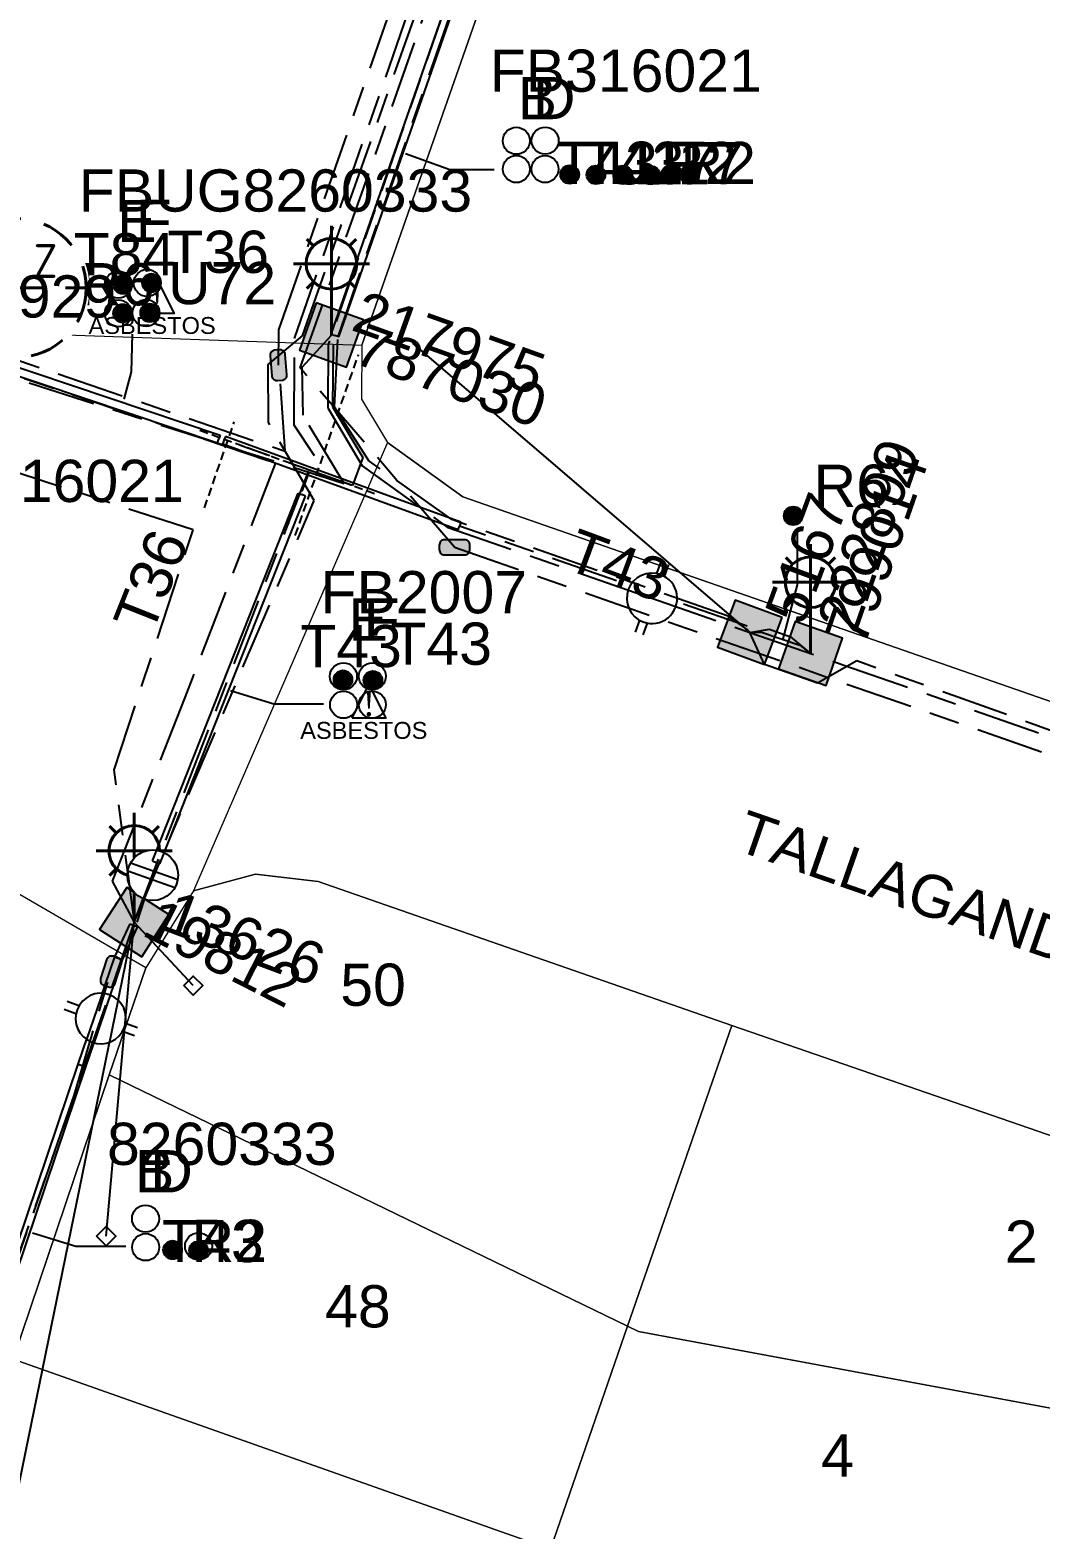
# Model space of a CAD drawing. Header units: metres. Extents: x 301341 to 310479, y 6262403 to 6265281.
# Drawn here: x 302859.8 to 302919.6, y 6264674.9 to 6264763.7 of the extents above; entities that cross this region are included whole.
import ezdxf
from ezdxf.enums import TextEntityAlignment as Align

# ---------------------------------------------------------------- set-up
doc = ezdxf.new("R2010")
doc.units = ezdxf.units.M
for name, pattern in [('Cable Exist UG', [8.2, 4, -1.2, 1.8, -1.2]), ('Dash', [5, 3, -2]), ('DASHED', [0.75, 0.5, -0.25])]:
    doc.linetypes.add(name, pattern=pattern)
doc.layers.get('0').update_dxf_attribs({"color": 6})
for name, color, linetype, lineweight in [('Cadastre Buildings_SP_EXT', 9, 'Continuous', 5), ('Cadastre Land Parcels_SP_EXT', 9, 'Continuous', 5), ('Cadastre Roads_SP_EXT', 9, 'Continuous', 5)]:
    doc.layers.add(name, color=color, linetype=linetype, lineweight=lineweight)
for name, color, linetype in [('Duct_SP_EXT', 7, 'Continuous'), ('Equip_HV_EXT', 7, 'Continuous'), ('Equip_LV_EXT', 7, 'Continuous'), ('Equip_SL_EXT', 7, 'Continuous'), ('Equip_SP_SL_EXT', 7, 'Continuous'), ('Mains_HV_EXT', 7, 'Continuous'), ('Mains_LV_EXT', 7, 'Continuous'), ('Mains_SL_EXT', 7, 'Continuous'), ('Services_SP_EXT', 7, 'Continuous'), ('SupportsUG_SP_LV_SL_EXT', 7, 'Continuous'), ('Trench_SP_EXT', 7, 'Continuous')]:
    doc.layers.add(name, color=color, linetype=linetype)
doc.layers.add('UNKNOWN_FEATURES', color=1, linetype='DASHED', plot=False)
doc.styles.add('COLUMN_LABEL', font='arial.ttf')
doc.styles.add('iecARIAL', font='arial.ttf', dxfattribs={"height": 2})
doc.styles.add('iecNAME', font='times.ttf')
doc.styles.add('IESYMBOL1', font='isocp.shx')
doc.styles.add('POLE_LABEL', font='arial.ttf')
doc.styles.add('SLCP_LABEL', font='arial.ttf', dxfattribs={"height": 3.5})
doc.styles.get("Standard").update_dxf_attribs({"font": 'arial.ttf'})

# ---------------------------------------------------------------- blocks, each defined once
blk = doc.blocks.new('COLUMN_EXT')
blk.add_hatch(color=256).paths.add_polyline_path([(-1.485, 1.485), (-1.485, -1.485), (1.485, -1.485), (1.485, 1.485)])
blk.add_lwpolyline([(-1.485, -1.485), (1.485, -1.485), (1.485, 1.485), (-1.485, 1.485)], close=True)
for tag, height, style, flags, p in [('ASSET_NUM', 2.5, 'COLUMN_LABEL', 8, (2, 2)), ('STRUCTURE_PLANT_NUMBER', 0.2, 'POLE_LABEL', 9, (1.813, 0.031)), ('STREET_CODE', 0.2, 'COLUMN_LABEL', 9, (1.813, -0.2))]:
    blk.add_attdef(tag, text='', height=height, dxfattribs=dict(style=style, flags=flags)).set_placement(p, align=Align.MIDDLE_LEFT)
at = {"flags": 9}
for tag, p in [('OWNED_BY', (1.813, -0.6)), ('STATE', (1.813, -0.8)), ('COLUMN_TYPE', (1.813, -0.4)), ('STREETNAME', (1.813, -1.6)), ('SUBURB', (1.813, -1.8)), ('USAGE', (1.813, -1)), ('LEGEND', (1.813, -1.2)), ('LOCATION', (1.813, -1.4)), ('NOTES', (1.813, -2))]:
    blk.add_attdef(tag, text='', height=0.2, dxfattribs=at).set_placement(p, align=Align.MIDDLE_LEFT)
at = {"flags": 1}
blk.add_attdef('Z', (1.813, -2.351), '', height=0.2, dxfattribs=at)
blk = doc.blocks.new('DUCT_EXT')
blk.add_circle((0, 0.8), 0.8)
at = {"flags": 1}
blk.add_attdef('Z', (0, 0), '', height=0.2, dxfattribs=at)
at = {"flags": 9}
for tag, p in [('DUCT_CODE', (0, 0)), ('XSECT_TYPE', (0, -0.2)), ('STATE', (0, -0.6)), ('FB_REFERENCE', (0, -0.4)), ('NOTES', (0, -0.8))]:
    blk.add_attdef(tag, text='', height=0.2, dxfattribs=at).set_placement(p, align=Align.MIDDLE_LEFT)
blk = doc.blocks.new('SL_LANTERN_EXT')
at = {"lineweight": 40}
for p, q in [((0, 1.968), (0, 6.468)), ((-1.459, 5.676), (-1.061, 5.278)), ((1.458, 5.676), (1.06, 5.278)), ((-2.25, 4.218), (2.25, 4.218)), ((-1.459, 2.759), (-1.061, 3.157)), ((0, 0), (0, 2.721)), ((1.458, 2.759), (1.06, 3.157))]:
    blk.add_line(p, q, dxfattribs=at)
blk.add_circle((0, 4.218), 1.5, dxfattribs=at)
at = {"style": 'iecARIAL', "flags": 8}
blk.add_attdef('ASSET_NUM', (1.5, 1.5), '', height=2.5, dxfattribs=at)
for tag, p, height, flags in [('CONSTRUCTED_VOLTAGE', (0.981, -0.653), 0.2, 9), ('CONTROL_TYPE', (0.981, -0.853), 0.2, 9), ('LANTERN_PURPOSE', (0.981, -1.053), 0.2, 9), ('LNUMBER', (2.181, -3.253), 2.5, 8), ('OPERATING_VOLTAGE', (0.981, -1.653), 0.2, 9), ('ORIENTATION', (0.981, -1.853), 0.2, 9), ('LANTERN_TYPE', (0.981, -1.253), 0.2, 9), ('NO_PHASES', (0.981, -1.453), 0.2, 9), ('OWNED_BY', (0.981, -2.053), 0.2, 9), ('STATE', (0.981, -2.253), 0.2, 9), ('CEXIST', (0.981, -2.653), 0.2, 9), ('CNEW', (0.981, -2.853), 0.2, 9), ('USAGE', (0.981, -2.453), 0.2, 9), ('CNUMBER', (0.981, -3.053), 0.2, 9), ('CREMOVE', (0.981, -3.253), 0.2, 9), ('CREPLACE', (0.981, -3.453), 0.2, 9), ('LKINGHEIGHT', (0.981, -3.653), 0.2, 9), ('LBRACKET', (0.981, -3.853), 0.2, 9), ('LBRACKETVOCAB', (0.981, -4.053), 0.2, 9), ('LCATEGORY', (0.981, -4.253), 0.2, 9), ('LCHARGE1', (0.981, -4.453), 0.2, 9), ('LCHARGE1PERCENT', (0.981, -4.653), 0.2, 9), ('LCHARGE2', (0.981, -4.853), 0.2, 9), ('LCHARGE2PERCENT', (0.981, -5.053), 0.2, 9), ('LCHARGE3', (0.981, -5.253), 0.2, 9), ('LCHARGE3PERCENT', (0.981, -5.453), 0.2, 9), ('LEXIST', (0.981, -5.653), 0.2, 9), ('LLAMP', (0.981, -5.853), 0.2, 9), ('LLAMPVOCAB', (0.981, -6.053), 0.2, 9), ('LMAST', (0.981, -6.253), 0.2, 9), ('LMASTVOCAB', (0.981, -6.453), 0.2, 9), ('LNEW', (0.981, -6.653), 0.2, 9), ('LANTNUMBER', (0.981, -6.853), 0.2, 9), ('LOUTREACH', (0.981, -7.253), 0.2, 9), ('LOUTREACHVOCAB', (0.981, -7.453), 0.2, 9), ('LRATECODE', (0.981, -7.653), 0.2, 9), ('LREMOVE', (0.981, -7.853), 0.2, 9), ('LREPLACE', (0.981, -8.053), 0.2, 9), ('LTYPE', (0.981, -8.253), 0.2, 9), ('LTYPEVOCAB', (0.981, -8.453), 0.2, 9), ('LEGEND', (0.981, -8.653), 0.2, 9), ('LOCATION', (0.981, -8.853), 0.2, 9), ('NOTES', (0.981, -9.053), 0.2, 9), ('STREETNAME', (0.981, -9.253), 0.2, 9), ('SUBURB', (0.981, -9.453), 0.2, 1)]:
    blk.add_attdef(tag, p, '', height=height, dxfattribs=dict(flags=flags))
blk = doc.blocks.new('CCP_EXT')
at = {"flags": 9}
for tag, p in [('STATE', (0, -1.8)), ('USAGE', (0, -1.2)), ('LEGEND', (0, -1.4)), ('LIFE_SUPPORT', (0, -1.6)), ('NOTES', (0, -2))]:
    blk.add_attdef(tag, text='', height=0.2, dxfattribs=at).set_placement(p, align=Align.MIDDLE_LEFT)
blk.add_wipeout([(0, 0.566), (0.566, 0), (0, -0.566), (-0.566, 0)])
blk.add_lwpolyline([(-0.566, 0), (0, 0.566), (0.566, 0), (0, -0.566), (-0.566, 0)])
at = {"flags": 1}
blk.add_attdef('Z', (0, 0), '', height=0.2, dxfattribs=at)
at = {"flags": 9}
for tag, p in [('CCP_TYPE', (0, 0)), ('OPERATING_VOLTAGE', (0, -0.6)), ('ORIENTATION', (0, -0.8)), ('CONSTRUCTED_VOLTAGE', (0, -0.2)), ('NO_PHASES', (0, -0.4)), ('OWNED_BY', (0, -1))]:
    blk.add_attdef(tag, text='', height=0.2, dxfattribs=at).set_placement(p, align=Align.MIDDLE_LEFT)
blk = doc.blocks.new('HV_STJ_EXT')
h = blk.add_hatch(color=256)
edge = h.paths.add_edge_path()
edge.add_ellipse((-0.586, 0.131), major_axis=(0.226, 0.226), ratio=1, start_angle=44.99996, end_angle=135)
edge.add_line((-0.906, 0.131), (-0.906, -0.131))
edge.add_ellipse((-0.586, -0.131), major_axis=(0.226, 0.226), ratio=1, start_angle=134.99996, end_angle=225)
edge.add_line((-0.586, -0.451), (0.586, -0.451))
edge.add_ellipse((0.586, -0.131), major_axis=(-0.226, 0.226), ratio=1, start_angle=134.99996, end_angle=225)
edge.add_line((0.906, -0.131), (0.906, 0.131))
edge.add_ellipse((0.586, 0.131), major_axis=(-0.226, 0.226), ratio=1, start_angle=224.99996, end_angle=315)
edge.add_line((0.586, 0.451), (-0.586, 0.451))
blk.add_lwpolyline([(-0.906, 0.131), (-0.906, -0.131, 0.414214), (-0.586, -0.451), (0.586, -0.451, 0.414214), (0.906, -0.131), (0.906, 0.131, 0.414214), (0.586, 0.451), (-0.586, 0.451, 0.414214)], format="xyb", close=True)
for tag, flags, p in [('ORIENTATION', 9, (1.5, 0)), ('Z', 1, (1.5, -0.8)), ('USAGE', 9, (1.5, -0.2)), ('LEGEND', 9, (1.5, -0.4)), ('NOTES', 9, (1.5, -0.6))]:
    blk.add_attdef(tag, text='', height=0.2, dxfattribs=dict(flags=flags)).set_placement(p, align=Align.MIDDLE_LEFT)
blk = doc.blocks.new('SL_STJ_EXT')
h = blk.add_hatch(color=256)
edge = h.paths.add_edge_path()
edge.add_ellipse((-0.586, 0.131), major_axis=(0.226, 0.226), ratio=1, start_angle=44.99996, end_angle=135)
edge.add_line((-0.906, 0.131), (-0.906, -0.131))
edge.add_ellipse((-0.586, -0.131), major_axis=(0.226, 0.226), ratio=1, start_angle=134.99996, end_angle=225)
edge.add_line((-0.586, -0.451), (0.586, -0.451))
edge.add_ellipse((0.586, -0.131), major_axis=(-0.226, 0.226), ratio=1, start_angle=134.99996, end_angle=225)
edge.add_line((0.906, -0.131), (0.906, 0.131))
edge.add_ellipse((0.586, 0.131), major_axis=(-0.226, 0.226), ratio=1, start_angle=224.99996, end_angle=315)
edge.add_line((0.586, 0.451), (-0.586, 0.451))
blk.add_lwpolyline([(-0.906, 0.131), (-0.906, -0.131, 0.414214), (-0.586, -0.451), (0.586, -0.451, 0.414214), (0.906, -0.131), (0.906, 0.131, 0.414214), (0.586, 0.451), (-0.586, 0.451, 0.414214)], format="xyb", close=True)
at = {"flags": 1}
blk.add_attdef('Z', (0, 0), '', height=0.2, dxfattribs=at)
at = {"flags": 9}
for tag, p in [('ORIENTATION', (0, 0)), ('USAGE', (0, -0.2)), ('LEGEND', (0, -0.4)), ('NOTES', (0, -0.6))]:
    blk.add_attdef(tag, text='', height=0.2, dxfattribs=at).set_placement(p, align=Align.MIDDLE_LEFT)
blk = doc.blocks.new('WARNING_FEATURE_EXT')
at = {"color": 0}
blk.add_lwpolyline([(-0.994, -0.001), (0.001, 1.995), (0.997, -0.001)], close=True, dxfattribs=at)
at = {"color": 0, "insert": (0.001, 0.872), "char_height": 1.5, "attachment_point": 5, "line_spacing_factor": 1.5, "style": 'iecNAME'}
blk.add_mtext_dynamic_manual_height_columns('!', width=1.5, gutter_width=4, heights=[0], dxfattribs=at)
at = {"color": 0, "flags": 1}
for tag, p in [('STATE', (1.191, 2.008)), ('HAZMAT_ID', (1.191, 0.723))]:
    blk.add_attdef(tag, p, '', height=0.8, dxfattribs=at)
at = {"color": 0}
blk.add_attdef('WARNING_TYPE', text='', height=0.8, dxfattribs=at).set_placement((-4.067, -1.217), (4.875, -1.217), align=Align.ALIGNED)
at = {"color": 0, "flags": 1}
blk.add_attdef('WARNING_DESC', text='', height=0.8, dxfattribs=at).set_placement((1.191, -0.562), align=Align.MIDDLE_CENTER)
blk = doc.blocks.new('LV_UG_LINKS_OPEN_EXT')
for p, q in [((-0.249, 1.473), (-0.249, 2.22)), ((0.249, 1.473), (0.249, 2.22)), ((-0.249, -1.473), (-0.249, -2.22)), ((0.249, -1.473), (0.249, -2.22))]:
    blk.add_line(p, q)
at = {"flags": 9}
for tag, p in [('ACTUAL_STATUS', (0, 0)), ('OPERATING_VOLTAGE', (0, -0.6)), ('ORIENTATION', (0, -0.8)), ('CONSTRUCTED_VOLTAGE', (0, -0.2)), ('NO_PHASES', (0, -0.4)), ('STATE', (0, -1)), ('SWITCH_TYPE', (0, -1.2)), ('USAGE', (0, -1.4)), ('NOTES', (0, -1.6))]:
    blk.add_attdef(tag, text='', height=0.2, dxfattribs=at).set_placement(p, align=Align.MIDDLE_LEFT)
at = {"flags": 1}
blk.add_attdef('Z', (0, 0), '', height=0.2, dxfattribs=at)
blk.add_wipeout([(-0.249, 1.473), (-0.432, 1.43), (-0.608, 1.365), (-0.774, 1.278), (-0.928, 1.171), (-1.067, 1.045), (-1.19, 0.903), (-1.294, 0.747), (-1.377, 0.579), (-1.439, 0.402), (-1.478, 0.218), (-1.494, 0.031), (-1.486, -0.156), (-1.455, -0.341), (-1.4, -0.521), (-1.324, -0.692), (-1.227, -0.853), (-1.11, -1), (-0.976, -1.131), (-0.827, -1.244), (-0.664, -1.338), (-0.491, -1.411), (-0.311, -1.461), (-0.125, -1.489), (0.062, -1.493), (0.249, -1.473), (0.432, -1.43), (0.608, -1.365), (0.774, -1.278), (0.928, -1.171), (1.067, -1.045), (1.19, -0.903), (1.294, -0.747), (1.377, -0.579), (1.439, -0.402), (1.478, -0.218), (1.494, -0.031), (1.486, 0.156), (1.455, 0.341), (1.4, 0.521), (1.324, 0.692), (1.227, 0.853), (1.11, 1), (0.976, 1.131), (0.827, 1.244), (0.664, 1.338), (0.491, 1.411), (0.311, 1.461), (0.125, 1.489), (-0.062, 1.493)])
blk.add_lwpolyline([(0, -1.494, 1), (0, 1.494, 1)], format="xyb", close=True)
blk = doc.blocks.new('LV_UG_LINKS_CLOSED_EXT')
blk.add_wipeout([(-1.056, 1.057), (-1.18, 0.916), (-1.286, 0.761), (-1.371, 0.594), (-1.435, 0.417), (-1.476, 0.234), (-1.493, 0.047), (-1.487, -0.14), (-1.458, -0.326), (-1.406, -0.506), (-1.331, -0.678), (-1.236, -0.839), (-1.121, -0.988), (-0.988, -1.12), (-0.84, -1.235), (-0.679, -1.331), (-0.506, -1.406), (-0.326, -1.458), (-0.141, -1.487), (0.047, -1.493), (0.233, -1.476), (0.416, -1.435), (0.593, -1.371), (0.76, -1.286), (0.915, -1.181), (1.056, -1.057), (1.18, -0.916), (1.286, -0.761), (1.371, -0.594), (1.435, -0.417), (1.476, -0.234), (1.493, -0.047), (1.487, 0.14), (1.458, 0.326), (1.406, 0.506), (1.331, 0.678), (1.236, 0.839), (1.121, 0.988), (0.988, 1.12), (0.84, 1.235), (0.679, 1.331), (0.506, 1.406), (0.326, 1.458), (0.141, 1.487), (-0.047, 1.493), (-0.233, 1.476), (-0.416, 1.435), (-0.593, 1.371), (-0.76, 1.286), (-0.915, 1.181)])
for p, q in [((-0.25, -1.479), (-0.25, 1.479)), ((0.25, -1.479), (0.25, 1.479))]:
    blk.add_line(p, q)
blk.add_circle((0, 0), 1.5)
at = {"flags": 9}
for tag, p in [('ACTUAL_STATUS', (0, 0)), ('OPERATING_VOLTAGE', (0, -0.6)), ('ORIENTATION', (0, -0.8)), ('CONSTRUCTED_VOLTAGE', (0, -0.2)), ('NO_PHASES', (0, -0.4)), ('STATE', (0, -1)), ('SWITCH_TYPE', (0, -1.2)), ('USAGE', (0, -1.4)), ('NOTES', (0, -1.6))]:
    blk.add_attdef(tag, text='', height=0.2, dxfattribs=at).set_placement(p, align=Align.MIDDLE_LEFT)
at = {"flags": 1}
blk.add_attdef('Z', (0, 0), '', height=0.2, dxfattribs=at)
blk = doc.blocks.new('CABLE_LARGE_EXT')
h = blk.add_hatch(color=256)
edge = h.paths.add_edge_path()
edge.add_arc((0, 0.55), 0.55, 0, 360)
blk.add_circle((0, 0.55), 0.55)
at = {"flags": 1}
blk.add_attdef('Z', (0, 0), '', height=0.2, dxfattribs=at)
at = {"flags": 9}
for tag, p in [('COND_CODE', (0, 0)), ('XSECT_SIZE', (0, -0.6)), ('STATE', (0, -0.4)), ('FB_REFERENCE', (0, -0.2)), ('NOTES', (0, -0.8))]:
    blk.add_attdef(tag, text='', height=0.2, dxfattribs=at).set_placement(p, align=Align.MIDDLE_LEFT)
blk = doc.blocks.new('SLCP_ZELL_EXT')
blk.add_wipeout([(-0.135, 4.3), (-0.405, 4.283), (-0.673, 4.249), (-0.939, 4.199), (-1.2, 4.132), (-1.457, 4.048), (-1.709, 3.949), (-1.953, 3.833), (-2.19, 3.703), (-2.418, 3.558), (-2.637, 3.4), (-2.845, 3.227), (-3.042, 3.042), (-3.227, 2.845), (-3.4, 2.637), (-3.558, 2.418), (-3.703, 2.19), (-3.833, 1.953), (-3.949, 1.709), (-4.048, 1.457), (-4.132, 1.2), (-4.199, 0.939), (-4.249, 0.673), (-4.283, 0.405), (-4.3, 0.135), (-4.3, -0.135), (-4.283, -0.405), (-4.249, -0.673), (-4.199, -0.939), (-4.132, -1.2), (-4.048, -1.457), (-3.949, -1.709), (-3.833, -1.953), (-3.703, -2.19), (-3.558, -2.418), (-3.4, -2.637), (-3.227, -2.845), (-3.042, -3.042), (-2.845, -3.227), (-2.637, -3.4), (-2.418, -3.558), (-2.19, -3.703), (-1.953, -3.833), (-1.709, -3.949), (-1.457, -4.048), (-1.2, -4.132), (-0.939, -4.199), (-0.673, -4.249), (-0.405, -4.283), (-0.135, -4.3), (0.135, -4.3), (0.405, -4.283), (0.673, -4.249), (0.939, -4.199), (1.2, -4.132), (1.457, -4.048), (1.709, -3.949), (1.953, -3.833), (2.19, -3.703), (2.418, -3.558), (2.637, -3.4), (2.845, -3.227), (3.042, -3.042), (3.227, -2.845), (3.4, -2.637), (3.558, -2.418), (3.703, -2.19), (3.833, -1.953), (3.949, -1.709), (4.048, -1.457), (4.132, -1.2), (4.199, -0.939), (4.249, -0.673), (4.283, -0.405), (4.3, -0.135), (4.3, 0.135), (4.283, 0.405), (4.249, 0.673), (4.199, 0.939), (4.132, 1.2), (4.048, 1.457), (3.949, 1.709), (3.833, 1.953), (3.703, 2.19), (3.558, 2.418), (3.4, 2.637), (3.227, 2.845), (3.042, 3.042), (2.845, 3.227), (2.637, 3.4), (2.418, 3.558), (2.19, 3.703), (1.953, 3.833), (1.709, 3.949), (1.457, 4.048), (1.2, 4.132), (0.939, 4.199), (0.673, 4.249), (0.405, 4.283), (0.135, 4.3)])
at = {"linetype": 'Dash', "lineweight": 40, "ltscale": 0.7}
for p, q in [((0, 4.109), (0, -4.109)), ((-4.109, 0), (4.109, 0))]:
    blk.add_line(p, q, dxfattribs=at)
blk.add_circle((0, 0), 4.109, dxfattribs=at)
at = {"lineweight": 40, "style": 'IESYMBOL1'}
for s, p in [('P', (-1.604, 0)), ('Z', (1.702, 0)), ('60', (-1.612, -3.312))]:
    blk.add_text(s, height=2, dxfattribs=at).set_placement(p, align=Align.BOTTOM_CENTER)
at = {"style": 'SLCP_LABEL'}
for tag, height, flags, p in [('ASSET_NUM', 2.5, 8, (2, 2)), ('STREET_CODE', 0.2, 9, (0, -0.2))]:
    blk.add_attdef(tag, text='', height=height, dxfattribs=dict(at, flags=flags)).set_placement(p, align=Align.MIDDLE_LEFT)
at = {"flags": 1}
blk.add_attdef('Z', (0, 0), '', height=0.2, dxfattribs=at)
at = {"flags": 9}
for tag, p in [('CONSTRUCTED_VOLTAGE', (0, -0.4)), ('CONTROL_TYPE', (0, -0.6)), ('NO_PHASES', (0, -0.8)), ('OPERATING_VOLTAGE', (0, -1)), ('ORIENTATION', (0, -1.2)), ('OWNED_BY', (0, -1.4)), ('USAGE', (0, -1.6)), ('LOCATION', (0, -1.8)), ('STATE', (0, -2)), ('NOTES', (0, -2.2))]:
    blk.add_attdef(tag, text='', height=0.2, dxfattribs=at).set_placement(p, align=Align.MIDDLE_LEFT)

msp = doc.modelspace()

# ---------------------------------------------------------------- linework, layer by layer
at = {"layer": 'Cadastre Buildings_SP_EXT', "linetype": 'Continuous'}
msp.add_lwpolyline([(302936.778, 6264747.537), (302938.697, 6264752.879), (302923.78, 6264758.196), (302929.93, 6264775.622), (302928.824, 6264776.022), (302921.656, 6264778.575), (302894.494, 6264788.169), (302888.443, 6264770.838), (302879.441, 6264745.071), (302879.404, 6264741.869), (302880.954, 6264739.299), (302885.417, 6264736.084), (302927.411, 6264721.47), (302936.778, 6264747.537)], close=True, dxfattribs=at)
at = {"layer": 'Cadastre Land Parcels_SP_EXT', "linetype": 'Continuous'}
for points in [[(302895.165, 6264686.989), (302901.331, 6264704.801), (302876.855, 6264713.315), (302873.145, 6264713.743), (302869.463, 6264712.771), (302866.65, 6264708.215), (302864.482, 6264701.873), (302895.165, 6264686.989)], [(302929.844, 6264694.136), (302926.605, 6264696.074), (302901.331, 6264704.801), (302895.165, 6264686.989), (302895.805, 6264686.679), (302928.917, 6264680.516), (302930.995, 6264686.356), (302931.315, 6264690.464), (302929.844, 6264694.136)], [(302895.165, 6264686.989), (302864.482, 6264701.873), (302858.785, 6264685.04), (302890.598, 6264673.796), (302895.165, 6264686.989)], [(302928.917, 6264680.516), (302895.805, 6264686.679), (302895.165, 6264686.989), (302890.598, 6264673.796), (302922.643, 6264662.471), (302928.917, 6264680.516)], [(302890.598, 6264673.796), (302858.785, 6264685.04), (302853.393, 6264669.23), (302885.247, 6264658.338), (302890.598, 6264673.796)]]:
    msp.add_lwpolyline(points, close=True, dxfattribs=at)
at = {"layer": 'Cadastre Roads_SP_EXT', "linetype": 'Continuous'}
msp.add_lwpolyline([(302910.469, 6264918.095), (302877.371, 6264823.059), (302850.572, 6264746.059), (302847.616, 6264737.564), (302850.967, 6264736.397), (302851.197, 6264736.317), (302851.271, 6264736.53), (302851.99, 6264738.596), (302854.541, 6264745.923), (302879.441, 6264745.071), (302888.443, 6264770.838), (302894.494, 6264788.169), (302899.627, 6264802.691), (302899.82, 6264803.285), (302904.745, 6264817.485), (302905.311, 6264819.024), (302905.411, 6264819.299), (302909.675, 6264831.486), (302910.445, 6264833.717), (302914.51, 6264845.283)], dxfattribs=at)
at = {"layer": 'Duct_SP_EXT'}
for p, q in [((302877.61, 6264745.711), (302886.612, 6264771.478)), ((302878.063, 6264745.553), (302887.065, 6264771.32)), ((302853.409, 6264745.66), (302871.046, 6264739.743)), ((302877.61, 6264745.711), (302877.836, 6264745.632)), ((302878.063, 6264745.553), (302877.836, 6264745.632)), ((302853.256, 6264745.205), (302870.894, 6264739.287)), ((302870.894, 6264739.287), (302870.97, 6264739.515)), ((302871.046, 6264739.743), (302870.97, 6264739.515)), ((302871.206, 6264739.201), (302871.288, 6264739.426)), ((302885.137, 6264734.127), (302871.206, 6264739.201)), ((302871.37, 6264739.652), (302871.288, 6264739.426)), ((302885.301, 6264734.578), (302871.37, 6264739.652)), ((302875.658, 6264736.305), (302875.881, 6264736.217)), ((302876.104, 6264736.128), (302875.881, 6264736.217)), ((302885.137, 6264734.127), (302885.219, 6264734.353)), ((302885.301, 6264734.578), (302885.219, 6264734.353)), ((302864.818, 6264708.854), (302865.723, 6264710.807)), ((302865.723, 6264710.807), (302865.941, 6264710.706)), ((302866.159, 6264710.605), (302865.941, 6264710.706)), ((302865.264, 6264708.675), (302866.159, 6264710.605)), ((302864.818, 6264708.854), (302865.041, 6264708.765)), ((302865.264, 6264708.675), (302865.041, 6264708.765)), ((302856.948, 6264685.662), (302862.645, 6264702.497)), ((302857.402, 6264685.508), (302863.1, 6264702.343)), ((302862.645, 6264702.497), (302862.872, 6264702.42)), ((302863.1, 6264702.343), (302862.872, 6264702.42))]:
    msp.add_line(p, q, dxfattribs=at)
for points in [[(302887.265, 6264755.434), (302884.645, 6264755.434), (302882.027, 6264756.38)], [(302865.833, 6264745.705), (302865.784, 6264743.475), (302865.352, 6264741.864)], [(302905.209, 6264734.166), (302905.209, 6264730.879), (302904.347, 6264727.592)], [(302877.17, 6264723.816), (302874.228, 6264723.816), (302871.656, 6264724.608)], [(302865.452, 6264691.711), (302862.509, 6264691.711), (302859.937, 6264692.503)]]:
    msp.add_lwpolyline(points, dxfattribs=at)
at = {"layer": 'Mains_HV_EXT', "linetype": 'Cable Exist UG'}
msp.add_lwpolyline([(302874.501, 6264743.88), (302874.521, 6264745.979), (302900.376, 6264820.025), (302908.682, 6264818.502)], dxfattribs=at)
at = {"layer": 'Mains_LV_EXT', "linetype": 'Cable Exist UG'}
msp.add_lwpolyline([(302902.403, 6264728.063), (302907.968, 6264726.129), (302956.187, 6264709.364)], dxfattribs=at)
at = {"layer": 'Mains_SL_EXT', "linetype": 'Cable Exist UG'}
for points in [[(302902.403, 6264728.063), (302903.576, 6264728.262), (302904.81, 6264727.792), (302905.999, 6264726.813)], [(302956.187, 6264709.364), (302908.735, 6264726.369), (302906.414, 6264725.058), (302903.274, 6264726.164), (302902.403, 6264728.063)]]:
    msp.add_lwpolyline(points, dxfattribs=at)
at = {"layer": 'Trench_SP_EXT', "linetype": 'Cable Exist UG'}
for points in [[(302877.741, 6264745.091), (302877.699, 6264741.405), (302879.498, 6264738.421), (302878.884, 6264736.754), (302871.643, 6264739.344)], [(302875.894, 6264736.42), (302876.325, 6264737.592)], [(302902.25, 6264728.426), (302885.219, 6264734.353)], [(302902.403, 6264728.063), (302903.103, 6264728.07), (302905.368, 6264727.304), (302905.999, 6264726.813)], [(302866.125, 6264710.907), (302867.182, 6264714.154)]]:
    msp.add_lwpolyline(points, dxfattribs=at)
at = {"layer": 'UNKNOWN_FEATURES'}
for points in [[(302875.49, 6264733.797), (302879.242, 6264744.518)], [(302869.838, 6264740.023), (302880.326, 6264736.233)], [(302870.12, 6264735.434), (302871.881, 6264740.524)]]:
    msp.add_lwpolyline(points, dxfattribs=at)

# ---------------------------------------------------------------- block references
at = {"layer": 'Duct_SP_EXT'}
for name, p in [('DUCT_EXT', (302888.583, 6264756.359)), ('DUCT_EXT', (302890.285, 6264756.365)), ('DUCT_EXT', (302888.581, 6264754.684)), ('DUCT_EXT', (302890.281, 6264754.684)), ('CABLE_LARGE_EXT', (302891.741, 6264754.615)), ('CABLE_LARGE_EXT', (302893.292, 6264754.598)), ('CABLE_LARGE_EXT', (302894.879, 6264754.598)), ('CABLE_LARGE_EXT', (302896.522, 6264754.575)), ('CABLE_LARGE_EXT', (302897.704, 6264754.609)), ('CABLE_LARGE_EXT', (302898.818, 6264754.609)), ('DUCT_EXT', (302878.344, 6264724.664)), ('CABLE_LARGE_EXT', (302878.317, 6264724.719)), ('DUCT_EXT', (302880.058, 6264724.665)), ('CABLE_LARGE_EXT', (302880.089, 6264724.68)), ('DUCT_EXT', (302878.351, 6264722.978)), ('DUCT_EXT', (302880.05, 6264722.987)), ('DUCT_EXT', (302866.626, 6264692.559)), ('DUCT_EXT', (302866.633, 6264690.874)), ('CABLE_LARGE_EXT', (302868.228, 6264690.96)), ('DUCT_EXT', (302869.766, 6264690.927)), ('CABLE_LARGE_EXT', (302869.766, 6264690.927))]:
    msp.add_blockref(name, p, dxfattribs=at)
ref = msp.add_blockref('WARNING_FEATURE_EXT', (302867.318, 6264746.944), dxfattribs=at)
ref.add_attrib('WARNING_TYPE', 'ASBESTOS', (302863.252, 6264745.727), dxfattribs={"layer": '0', "color": 2, "height": 1})
for name, p, rotation in [('DUCT_EXT', (302865.818, 6264748.644), 90), ('CABLE_LARGE_EXT', (302865.818, 6264748.644), 90.11752962929576), ('DUCT_EXT', (302867.527, 6264748.748), 89.98227252382765), ('CABLE_LARGE_EXT', (302867.527, 6264748.748), 90.11752962929576), ('DUCT_EXT', (302865.818, 6264746.944), 90), ('CABLE_LARGE_EXT', (302865.818, 6264746.944), 90.11752962929576), ('DUCT_EXT', (302867.459, 6264746.967), 90), ('CABLE_LARGE_EXT', (302867.42, 6264746.979), 90.11752962929576), ('CABLE_LARGE_EXT', (302905.523, 6264734.961), 90.11752962929576)]:
    msp.add_blockref(name, p, dxfattribs=dict(at, rotation=rotation))
ref = msp.add_blockref('WARNING_FEATURE_EXT', (302879.851, 6264722.978), dxfattribs=at)
ref.add_attrib('WARNING_TYPE', 'ASBESTOS', (302875.785, 6264721.761), dxfattribs={"layer": '0', "color": 2, "height": 1})
at = {"layer": 'Equip_HV_EXT', "rotation": 274.9921684752287}
msp.add_blockref('HV_STJ_EXT', (302874.501, 6264743.88), dxfattribs=at)
at = {"layer": 'Equip_HV_EXT'}
msp.add_blockref('HV_STJ_EXT', (302884.923, 6264733.097), dxfattribs=at)
at = {"layer": 'Equip_SL_EXT', "rotation": 72.34210594162677}
msp.add_blockref('SL_STJ_EXT', (302864.577, 6264707.988), dxfattribs=at)
at = {"layer": 'Equip_SP_SL_EXT'}
ref = msp.add_blockref('SL_LANTERN_EXT', (302877.634, 6264745.661), dxfattribs=at)
ref.add_attrib('ASSET_NUM', '217975', dxfattribs={"layer": '0', "height": 2.5, "rotation": 340.29308, "style": 'iecARIAL'}).set_placement((302879.134, 6264747.161), align=Align.MIDDLE_LEFT)
ref = msp.add_blockref('SL_LANTERN_EXT', (302905.999, 6264726.813), dxfattribs=at)
ref.add_attrib('ASSET_NUM', '222899', dxfattribs={"layer": '0', "height": 2.5, "rotation": 70.82655, "style": 'iecARIAL'}).set_placement((302907.499, 6264728.313), align=Align.MIDDLE_LEFT)
ref = msp.add_blockref('SL_LANTERN_EXT', (302865.959, 6264710.912), dxfattribs=at)
ref.add_attrib('ASSET_NUM', '19812', dxfattribs={"layer": '0', "height": 2.5, "rotation": 333.00104, "style": 'iecARIAL'}).set_placement((302867.459, 6264712.412), align=Align.TOP_LEFT)
at = {"layer": 'SupportsUG_SP_LV_SL_EXT'}
ref = msp.add_blockref('COLUMN_EXT', (302877.634, 6264745.661), dxfattribs=dict(at, rotation=250.2930782234652))
ref.add_attrib('ASSET_NUM', '787030', dxfattribs={"layer": '0', "height": 2.5, "rotation": 340.29308, "style": 'COLUMN_LABEL'}).set_placement((302879.634, 6264746.411), align=Align.TOP_LEFT)
ref = msp.add_blockref('COLUMN_EXT', (302905.999, 6264726.813), dxfattribs=dict(at, rotation=340.8265463445098))
ref.add_attrib('ASSET_NUM', '799014', dxfattribs={"layer": '0', "height": 2.5, "rotation": 70.82655, "style": 'COLUMN_LABEL'}).set_placement((302907.999, 6264727.563), align=Align.MIDDLE_LEFT)
ref = msp.add_blockref('COLUMN_EXT', (302902.403, 6264728.063), dxfattribs=dict(at, rotation=159.6203797657147))
ref.add_attrib('ASSET_NUM', '5167', dxfattribs={"layer": '0', "height": 2.5, "rotation": 69.72865, "style": 'COLUMN_LABEL'}).set_placement((302904.403, 6264728.813), align=Align.MIDDLE_LEFT)
ref = msp.add_blockref('COLUMN_EXT', (302865.959, 6264710.912), dxfattribs=dict(at, rotation=57.22402337016832))
ref.add_attrib('ASSET_NUM', '13626', dxfattribs={"layer": '0', "height": 2.5, "rotation": 339.41592, "style": 'COLUMN_LABEL'}).set_placement((302867.959, 6264711.662), align=Align.MIDDLE_LEFT)

# ---------------------------------------------------------------- texts
at = {"layer": 'Cadastre Land Parcels_SP_EXT'}
for s, p in [('50', (302878.156, 6264705.958)), ('2', (302917.497, 6264690.752)), ('48', (302877.258, 6264686.924)), ('4', (302906.626, 6264678.09))]:
    msp.add_text(s, height=2.5, dxfattribs=at).set_placement(p)
at = {"layer": 'Cadastre Roads_SP_EXT'}
msp.add_text('TALLAGANDRA DR', height=2.5, rotation=340.84926, dxfattribs=at).set_placement((302901.44, 6264715.217))
at = {"layer": 'Duct_SP_EXT'}
for s, p in [('FB316021', (302887.003, 6264760.062)), ('B', (302888.659, 6264758.439)), ('D', (302889.559, 6264758.439)), ('T43', (302890.939, 6264754.609)), ('T43', (302892.514, 6264754.604)), ('U17', (302894.013, 6264754.58)), ('U17', (302895.6, 6264754.592)), ('R2', (302897.203, 6264754.598)), ('R2', (302898.299, 6264754.598)), ('FBUG8260333', (302862.673, 6264752.967)), ('E', (302864.945, 6264751.16)), ('F', (302866.045, 6264751.166)), ('T84', (302862.369, 6264749.195)), ('T36', (302867.924, 6264749.338)), ('R6', (302862.691, 6264747.42)), ('U72', (302867.955, 6264747.486)), ('FB316021', (302852.778, 6264735.779)), ('R6', (302906.18, 6264735.49)), ('FB2007', (302876.984, 6264729.192)), ('E', (302878.64, 6264727.57)), ('F', (302879.54, 6264727.57)), ('T43', (302875.784, 6264726)), ('T43', (302881.12, 6264726.145)), ('8260333', (302864.347, 6264696.539)), ('B', (302866.003, 6264694.917)), ('D', (302866.903, 6264694.917)), ('T43', (302867.606, 6264690.786)), ('R2', (302869.355, 6264690.797))]:
    msp.add_text(s, height=2.5, dxfattribs=at).set_placement(p)
at = {"layer": 'Mains_LV_EXT'}
msp.add_text('T36', height=2.5, rotation=68.31439, dxfattribs=at).set_placement((302866.991, 6264727.861))

# ---------------------------------------------------------------- next in the draw order: block references
at = {"layer": 'Equip_SL_EXT'}
ref = msp.add_blockref('SLCP_ZELL_EXT', (302859.006, 6264748.447), dxfattribs=at)
ref.add_attrib('ASSET_NUM', '8929', dxfattribs={"layer": '0', "height": 2.5, "style": 'SLCP_LABEL'}).set_placement((302861.006, 6264749.197), align=Align.TOP_CENTER)
at = {"layer": 'Services_SP_EXT'}
for p in [(302869.457, 6264707.153), (302864.299, 6264692.326)]:
    msp.add_blockref('CCP_EXT', p, dxfattribs=at)

# ---------------------------------------------------------------- next in the draw order: linework, layer by layer
at = {"layer": 'Cadastre Roads_SP_EXT', "linetype": 'Continuous'}
msp.add_lwpolyline([(302927.411, 6264721.47), (302885.417, 6264736.084), (302880.954, 6264739.299), (302875.417, 6264726.518), (302869.463, 6264712.771), (302873.145, 6264713.743), (302876.855, 6264713.315), (302901.331, 6264704.801), (302926.605, 6264696.074), (302929.844, 6264694.136), (302933.614, 6264706.346), (302937.228, 6264718.051), (302927.411, 6264721.47)], close=True, dxfattribs=at)
msp.add_lwpolyline([(302804.126, 6264527.944), (302837.783, 6264623.528), (302843.072, 6264638.946), (302848.477, 6264654.754), (302853.393, 6264669.23), (302858.785, 6264685.04), (302864.482, 6264701.873), (302866.65, 6264708.215), (302845.675, 6264720.385), (302847.374, 6264725.271), (302847.889, 6264726.75), (302844.298, 6264727.992), (302842.328, 6264722.327), (302811.229, 6264632.935), (302778.156, 6264537.873)], dxfattribs=at)
at = {"layer": 'Mains_SL_EXT', "linetype": 'Cable Exist UG'}
msp.add_lwpolyline([(302855.075, 6264753.206), (302854.286, 6264752.173), (302854.286, 6264752.173), (302853.576, 6264750.115), (302853.077, 6264749.985), (302852.294, 6264747.715), (302852.609, 6264747.348), (302851.919, 6264745.313), (302878.383, 6264736.884), (302878.383, 6264736.884), (302875.952, 6264740.925), (302875.893, 6264743.756), (302877.644, 6264745.663)], dxfattribs=at)

# ---------------------------------------------------------------- next in the draw order: block references
at = {"layer": 'Equip_LV_EXT'}
for name, p, rotation in [('LV_UG_LINKS_OPEN_EXT', (302896.612, 6264730.078), 339.6924295029738), ('LV_UG_LINKS_CLOSED_EXT', (302867.054, 6264713.691), 250.2600473916366), ('LV_UG_LINKS_OPEN_EXT', (302863.977, 6264705.207), 249.6827152200795)]:
    msp.add_blockref(name, p, dxfattribs=dict(at, rotation=rotation))

# ---------------------------------------------------------------- next in the draw order: linework, layer by layer
at = {"layer": 'Duct_SP_EXT'}
for p, q in [((302867.034, 6264714.533), (302875.658, 6264736.305)), ((302867.48, 6264714.356), (302876.104, 6264736.128)), ((302867.034, 6264714.533), (302867.257, 6264714.445)), ((302867.48, 6264714.356), (302867.257, 6264714.445)), ((302862.645, 6264702.497), (302864.818, 6264708.854)), ((302863.1, 6264702.343), (302865.264, 6264708.675))]:
    msp.add_line(p, q, dxfattribs=at)
at = {"layer": 'Mains_HV_EXT', "linetype": 'Cable Exist UG'}
for points in [[(302884.923, 6264733.097), (302875.791, 6264743.715), (302899.593, 6264811.411), (302901.063, 6264815.593), (302901.024, 6264815.482), (302908.682, 6264818.502)], [(302750.036, 6264448.9), (302781.247, 6264538.672), (302781.247, 6264538.672), (302811.983, 6264626.964), (302811.983, 6264626.964), (302846.797, 6264726.965), (302846.797, 6264726.965), (302853.695, 6264746.007), (302874.896, 6264738.783), (302874.532, 6264743.884)], [(302884.923, 6264733.097), (302951.259, 6264709.996), (302919.262, 6264614.772), (302904.362, 6264602.461)]]:
    msp.add_lwpolyline(points, dxfattribs=at)
at = {"layer": 'Mains_LV_EXT', "linetype": 'Cable Exist UG'}
for points in [[(302865.959, 6264710.912), (302876.64, 6264738.505), (302875.426, 6264740.332), (302875.44, 6264745.45), (302886.371, 6264776.755), (302890.422, 6264788.603), (302892.607, 6264788.843)], [(302884.592, 6264765.729), (302877.44, 6264745.103), (302877.414, 6264741.354), (302879.452, 6264737.923), (302884.484, 6264734.299), (302896.612, 6264730.078)], [(302851.793, 6264743.368), (302853.803, 6264743.084), (302854.535, 6264744.754), (302874.313, 6264738.095), (302868.961, 6264724.208), (302864.654, 6264713.333), (302865.959, 6264710.912)], [(302896.612, 6264730.078), (302902.403, 6264728.063)], [(302865.959, 6264710.912), (302863.977, 6264705.207)], [(302863.977, 6264705.207), (302841.179, 6264639.602)]]:
    msp.add_lwpolyline(points, dxfattribs=at)
at = {"layer": 'Mains_SL_EXT', "linetype": 'Cable Exist UG'}
for points in [[(302865.959, 6264710.912), (302876.609, 6264735.865), (302873.899, 6264740.487), (302873.897, 6264743.915), (302875.911, 6264745.607), (302890.876, 6264788.153), (302892.607, 6264788.843)], [(302902.31, 6264728.187), (302901.116, 6264729.031), (302884.759, 6264734.739), (302879.856, 6264738.217), (302877.819, 6264741.396), (302878.023, 6264745.564), (302892.498, 6264787.026), (302892.607, 6264788.843)], [(302865.976, 6264710.914), (302864.761, 6264719.918), (302869.451, 6264734.125), (302855.874, 6264738.55)], [(302855.71, 6264681.42), (302862.393, 6264700.651), (302864.577, 6264707.988)]]:
    msp.add_lwpolyline(points, dxfattribs=at)
at = {"layer": 'Services_SP_EXT'}
for points in [[(302882.438, 6264745.178), (302902.403, 6264728.063)], [(302858.84, 6264676.226), (302865.959, 6264710.912)], [(302864.299, 6264692.326), (302865.959, 6264710.912)], [(302869.457, 6264707.153), (302865.959, 6264710.912)]]:
    msp.add_lwpolyline(points, dxfattribs=at)

# ---------------------------------------------------------------- next in the draw order: texts
at = {"layer": 'Mains_LV_EXT'}
msp.add_text('T43', height=2.5, rotation=339.69243, dxfattribs=at).set_placement((302891.376, 6264731.901))
msp.add_text('T43', height=2.5, rotation=339.69243, dxfattribs=at).set_placement((302891.376, 6264731.901))

doc.saveas('drawing.dxf')
